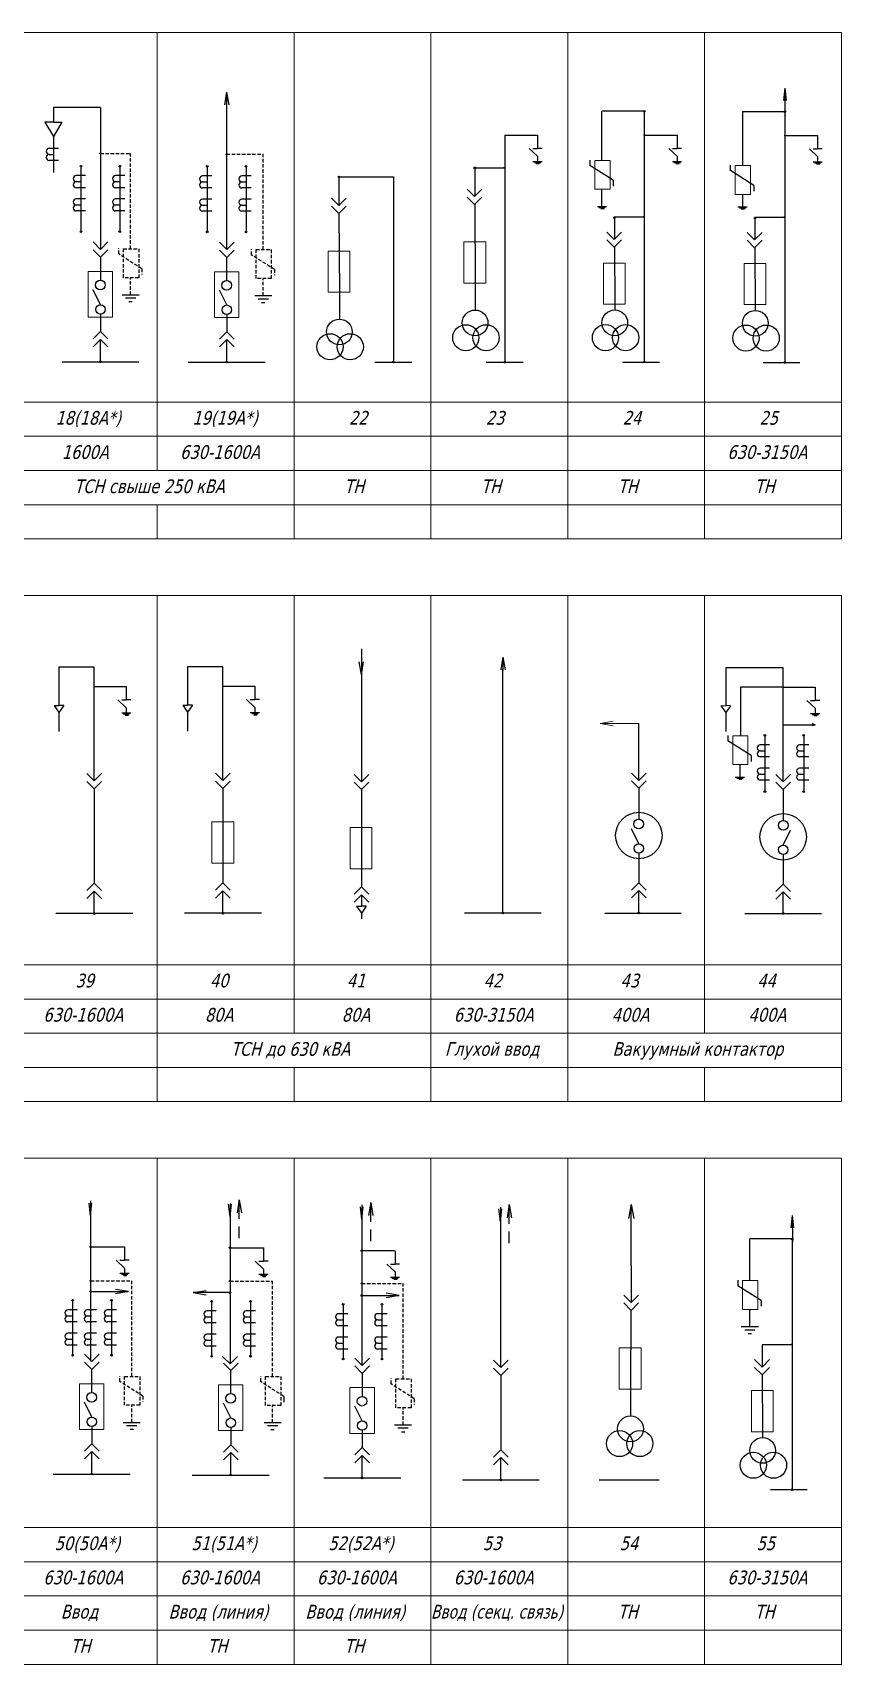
# Model space of a CAD drawing. Header units: millimetres. Extents: x -921 to 41389, y -8091 to 10490.
# Drawn here: x 40894.7 to 41012.9, y 10062.3 to 10300.8 of the extents above; entities that cross this region are included whole.
import ezdxf

# ---------------------------------------------------------------- set-up
doc = ezdxf.new("R2010")
doc.units = ezdxf.units.MM
for name, pattern in [('HIDDENX2', [0.75, 0.5, -0.25]), ('K5LT_BASIC', [0]), ('K5LT_DASHED', [6, 4, -2]), ('K5LT_THIN', [0])]:
    doc.linetypes.add(name, pattern=pattern)
doc.layers.add('LAYER0VIEW0', color=7, linetype='Continuous')
doc.styles.get("Standard").update_dxf_attribs({"font": 'TAHOMA.TTF', "oblique": 15})

msp = doc.modelspace()

# ---------------------------------------------------------------- linework, layer by layer
at = {"color": 7, "lineweight": 18}
for p, q in [((40892.888, 10300.781), (40912.888, 10300.781)), ((40892.888, 10300.781), (40912.888, 10300.781)), ((40912.888, 10300.781), (40912.888, 10246.781)), ((40912.888, 10300.781), (40912.888, 10236.781)), ((40912.888, 10300.781), (40932.888, 10300.781)), ((40912.888, 10300.781), (40932.888, 10300.781)), ((40912.888, 10246.781), (40912.888, 10300.781)), ((40932.888, 10300.781), (40932.888, 10246.781)), ((40932.888, 10300.781), (40932.888, 10226.781)), ((40932.888, 10300.781), (40952.888, 10300.781)), ((40932.888, 10300.781), (40952.888, 10300.781)), ((40932.888, 10246.781), (40932.888, 10300.781)), ((40952.888, 10300.781), (40952.888, 10246.781)), ((40952.888, 10300.781), (40952.888, 10226.781)), ((40952.888, 10300.781), (40972.888, 10300.781)), ((40952.888, 10300.781), (40972.888, 10300.781)), ((40952.888, 10246.781), (40952.888, 10300.781)), ((40972.888, 10300.781), (40972.888, 10246.781)), ((40972.888, 10300.781), (40972.888, 10226.781)), ((40972.888, 10300.781), (40992.888, 10300.781)), ((40972.888, 10300.781), (40992.888, 10300.781)), ((40972.888, 10246.781), (40972.888, 10300.781)), ((40992.888, 10300.781), (40992.888, 10246.781)), ((40992.888, 10300.781), (40992.888, 10226.781)), ((40992.888, 10300.781), (41012.888, 10300.781)), ((40992.888, 10300.781), (41012.888, 10300.781)), ((40992.888, 10246.781), (40992.888, 10300.781)), ((41012.888, 10300.781), (41012.888, 10246.781)), ((41012.888, 10300.781), (41012.888, 10226.781)), ((41012.888, 10246.781), (41012.888, 10300.781)), ((40772.888, 10246.781), (41012.888, 10246.781)), ((40892.888, 10246.781), (40912.888, 10246.781)), ((40912.888, 10246.781), (40892.888, 10246.781)), ((40912.888, 10237.801), (40912.888, 10246.781)), ((40912.888, 10246.781), (40932.888, 10246.781)), ((40932.888, 10246.781), (40912.888, 10246.781)), ((40912.888, 10246.781), (40912.888, 10237.801)), ((40932.888, 10246.781), (40952.888, 10246.781)), ((40952.888, 10246.781), (40932.888, 10246.781)), ((40992.888, 10246.781), (41012.888, 10246.781)), ((41012.888, 10246.781), (40992.888, 10246.781)), ((41012.888, 10237.801), (41012.888, 10246.781)), ((41012.888, 10246.781), (41012.888, 10237.801)), ((40772.888, 10241.781), (41012.888, 10241.781)), ((40772.888, 10236.781), (41012.888, 10236.781)), ((40772.888, 10231.781), (41012.888, 10231.781)), ((40912.888, 10231.781), (40912.888, 10226.781)), ((40772.888, 10226.781), (41012.888, 10226.781)), ((40892.888, 10218.542), (40912.888, 10218.542)), ((40892.888, 10218.542), (40912.888, 10218.542)), ((40912.888, 10218.542), (40912.888, 10144.542)), ((40912.888, 10218.542), (40912.888, 10144.542)), ((40912.888, 10218.542), (40932.888, 10218.542)), ((40912.888, 10218.542), (40932.888, 10218.542)), ((40912.888, 10144.542), (40912.888, 10218.542)), ((40932.888, 10218.542), (40932.888, 10164.542)), ((40932.888, 10218.542), (40932.888, 10154.542)), ((40932.888, 10218.542), (40952.888, 10218.542)), ((40932.888, 10218.542), (40952.888, 10218.542)), ((40932.888, 10164.542), (40932.888, 10218.542)), ((40952.888, 10218.542), (40952.888, 10164.542)), ((40952.888, 10218.542), (40952.888, 10144.542)), ((40952.888, 10218.542), (40972.888, 10218.542)), ((40952.888, 10218.542), (40972.888, 10218.542)), ((40952.888, 10164.542), (40952.888, 10218.542)), ((40972.888, 10218.542), (40972.888, 10164.542)), ((40972.888, 10218.542), (40972.888, 10144.542)), ((40972.888, 10218.542), (40992.888, 10218.542)), ((40972.888, 10218.542), (40992.888, 10218.542)), ((40972.888, 10164.542), (40972.888, 10218.542)), ((40992.888, 10218.542), (40992.888, 10164.542)), ((40992.888, 10218.542), (40992.888, 10154.542)), ((40992.888, 10218.542), (41012.888, 10218.542)), ((40992.888, 10218.542), (41012.888, 10218.542)), ((40992.888, 10164.542), (40992.888, 10218.542)), ((41012.888, 10218.542), (41012.888, 10164.542)), ((41012.888, 10218.542), (41012.888, 10144.542)), ((41012.888, 10164.542), (41012.888, 10218.542)), ((40772.888, 10164.542), (41012.888, 10164.542)), ((40772.888, 10159.542), (41012.888, 10159.542)), ((40772.888, 10154.542), (41012.888, 10154.542)), ((40772.888, 10149.542), (41012.888, 10149.542)), ((40932.888, 10149.542), (40932.888, 10144.542)), ((40992.888, 10149.542), (40992.888, 10144.542)), ((40772.888, 10144.542), (41012.888, 10144.542)), ((40772.888, 10136.304), (41012.888, 10136.304)), ((40912.888, 10136.304), (40912.888, 10062.304)), ((40932.888, 10136.304), (40932.888, 10062.304)), ((40952.888, 10136.304), (40952.888, 10062.304)), ((40972.888, 10136.304), (40972.888, 10062.304)), ((40992.888, 10136.304), (40992.888, 10062.304)), ((41012.888, 10136.304), (41012.888, 10062.304)), ((40772.888, 10082.304), (41012.888, 10082.304)), ((40772.888, 10077.304), (41012.888, 10077.304)), ((40772.888, 10072.304), (41012.888, 10072.304)), ((40772.888, 10067.304), (41012.888, 10067.304)), ((40772.888, 10062.304), (41012.888, 10062.304))]:
    msp.add_line(p, q, dxfattribs=at)
at = {"layer": 'LAYER0VIEW0', "color": 7, "linetype": 'K5LT_BASIC'}
for p, q in [((40923.028, 10292.072), (40922.708, 10290.207)), ((40923.028, 10292.072), (40923.028, 10269.088)), ((40923.028, 10292.072), (40923.346, 10290.206)), ((41004.617, 10292.657), (41004.421, 10290.84)), ((41004.617, 10292.657), (41004.627, 10289.219)), ((41004.617, 10292.657), (41004.814, 10290.84)), ((40904.572, 10289.857), (40897.698, 10289.857)), ((40897.698, 10289.857), (40897.698, 10287.678)), ((40904.572, 10289.857), (40904.572, 10269.122)), ((40977.887, 10282.1), (40977.892, 10289.279)), ((40984.084, 10289.279), (40977.892, 10289.279)), ((40984.084, 10289.279), (40984.084, 10252.633)), ((41004.627, 10289.219), (40998.435, 10289.219)), ((40998.435, 10289.219), (40998.435, 10281.359)), ((41004.627, 10289.219), (41004.627, 10252.572)), ((40897.698, 10287.678), (40896.45, 10287.678)), ((40896.45, 10287.678), (40897.698, 10285.614)), ((40897.698, 10287.678), (40898.945, 10287.678)), ((40898.945, 10287.678), (40897.698, 10285.614)), ((40897.698, 10285.614), (40897.698, 10280.353)), ((40963.673, 10285.794), (40963.673, 10252.622)), ((40963.673, 10285.794), (40968.465, 10285.794)), ((40968.465, 10285.794), (40968.465, 10283.847)), ((40984.084, 10285.805), (40988.876, 10285.805)), ((40988.876, 10285.805), (40988.876, 10283.857)), ((41004.627, 10285.745), (41009.419, 10285.745)), ((41009.419, 10285.745), (41009.419, 10283.797)), ((40898.442, 10283.863), (40897.082, 10283.863)), ((40968.465, 10282.706), (40967.256, 10283.847)), ((40967.8, 10283.847), (40968.465, 10283.847)), ((40969.13, 10283.847), (40968.465, 10283.847)), ((40988.876, 10282.717), (40987.667, 10283.857)), ((40988.211, 10283.857), (40988.876, 10283.857)), ((40989.541, 10283.857), (40988.876, 10283.857)), ((41009.419, 10282.657), (41008.21, 10283.797)), ((41008.754, 10283.797), (41009.419, 10283.797)), ((41010.084, 10283.797), (41009.419, 10283.797)), ((40897.082, 10282.984), (40897.698, 10282.984)), ((40898.442, 10282.104), (40897.082, 10282.104)), ((40901.734, 10281.266), (40901.734, 10271.688)), ((40907.411, 10281.266), (40907.411, 10271.688)), ((40920.19, 10281.232), (40920.19, 10271.653)), ((40925.866, 10281.232), (40925.866, 10271.653)), ((40959.299, 10281.015), (40959.299, 10276.86)), ((40959.299, 10281.015), (40963.554, 10281.015)), ((40967.8, 10281.946), (40969.13, 10281.946)), ((40968.011, 10281.797), (40968.946, 10281.797)), ((40968.292, 10281.637), (40968.779, 10281.637)), ((40968.465, 10282.706), (40968.465, 10281.946)), ((40979.522, 10279.2), (40976.137, 10281.361)), ((40976.154, 10281.347), (40976.154, 10282.155)), ((40988.211, 10281.957), (40989.541, 10281.957)), ((40988.422, 10281.808), (40989.357, 10281.808)), ((40988.703, 10281.648), (40989.19, 10281.648)), ((40988.876, 10282.717), (40988.876, 10281.957)), ((40996.702, 10280.606), (40996.702, 10281.415)), ((41008.754, 10281.897), (41010.084, 10281.897)), ((41008.964, 10281.748), (41009.9, 10281.748)), ((41009.246, 10281.588), (41009.733, 10281.588)), ((41009.419, 10282.657), (41009.419, 10281.897)), ((40902.414, 10279.879), (40901.054, 10279.879)), ((40901.054, 10279), (40901.669, 10279)), ((40908.156, 10279.879), (40906.795, 10279.879)), ((40906.795, 10279), (40907.411, 10279)), ((40920.87, 10279.845), (40919.51, 10279.845)), ((40919.51, 10278.966), (40920.125, 10278.966)), ((40926.611, 10279.845), (40925.251, 10279.845)), ((40925.251, 10278.966), (40925.866, 10278.966)), ((40939.453, 10279.692), (40939.453, 10275.538)), ((40939.453, 10279.692), (40947.396, 10279.692)), ((40947.396, 10279.692), (40947.396, 10252.636)), ((40979.522, 10279.2), (40979.522, 10278.362)), ((41000.069, 10278.46), (40996.685, 10280.62)), ((41000.069, 10278.46), (41000.069, 10277.622)), ((40902.414, 10278.121), (40901.054, 10278.121)), ((40902.414, 10276.477), (40901.054, 10276.477)), ((40908.156, 10278.121), (40906.795, 10278.121)), ((40908.156, 10276.477), (40906.795, 10276.477)), ((40920.87, 10278.086), (40919.51, 10278.086)), ((40920.87, 10276.443), (40919.51, 10276.443)), ((40926.611, 10278.086), (40925.251, 10278.086)), ((40926.611, 10276.443), (40925.251, 10276.443)), ((40939.411, 10275.496), (40938.334, 10276.573)), ((40939.411, 10275.496), (40940.489, 10276.573)), ((40959.257, 10276.818), (40958.179, 10277.896)), ((40959.257, 10275.668), (40958.179, 10276.746)), ((40959.257, 10276.818), (40960.335, 10277.896)), ((40959.257, 10275.668), (40960.335, 10276.746)), ((40977.887, 10275.385), (40977.887, 10277.885)), ((40998.435, 10277.145), (40998.43, 10275.325)), ((40901.054, 10275.598), (40901.669, 10275.598)), ((40902.414, 10274.719), (40901.054, 10274.719)), ((40906.795, 10275.598), (40907.411, 10275.598)), ((40908.156, 10274.719), (40906.795, 10274.719)), ((40919.51, 10275.564), (40920.125, 10275.564)), ((40920.87, 10274.684), (40919.51, 10274.684)), ((40925.251, 10275.564), (40925.866, 10275.564)), ((40926.611, 10274.684), (40925.251, 10274.684)), ((40939.411, 10274.346), (40938.334, 10275.424)), ((40939.411, 10274.346), (40940.489, 10275.424)), ((40939.453, 10274.388), (40939.505, 10262.743)), ((40959.299, 10275.71), (40959.351, 10264.065)), ((40977.222, 10275.385), (40978.552, 10275.385)), ((40977.432, 10275.236), (40978.368, 10275.236)), ((40977.714, 10275.076), (40978.201, 10275.076)), ((40979.71, 10273.857), (40983.965, 10273.857)), ((40979.71, 10273.739), (40979.71, 10270.6)), ((40997.765, 10275.325), (40999.095, 10275.325)), ((40997.975, 10275.176), (40998.91, 10275.176)), ((40998.257, 10275.015), (40998.744, 10275.015)), ((41000.253, 10273.797), (41004.508, 10273.797)), ((41000.253, 10273.679), (41000.253, 10270.54)), ((40979.668, 10270.558), (40978.59, 10271.636)), ((40979.668, 10270.558), (40980.746, 10271.636)), ((41000.211, 10270.498), (40999.133, 10271.576)), ((41000.211, 10270.498), (41001.288, 10271.576)), ((40904.59, 10269.104), (40903.513, 10270.182)), ((40904.59, 10267.955), (40903.513, 10269.032)), ((40904.59, 10269.104), (40905.668, 10270.182)), ((40904.59, 10267.955), (40905.668, 10269.032)), ((40923.046, 10269.07), (40921.968, 10270.148)), ((40923.046, 10267.92), (40921.968, 10268.998)), ((40923.046, 10269.07), (40924.124, 10270.148)), ((40923.046, 10267.92), (40924.124, 10268.998)), ((40979.668, 10269.409), (40978.59, 10270.486)), ((40979.668, 10269.409), (40980.746, 10270.486)), ((40979.71, 10269.45), (40979.762, 10260.986)), ((41000.211, 10269.348), (40999.133, 10270.426)), ((41000.211, 10269.348), (41001.288, 10270.426)), ((41000.253, 10269.39), (41000.304, 10260.184)), ((40904.572, 10267.973), (40904.572, 10264.593)), ((40923.028, 10267.938), (40923.028, 10264.558)), ((40959.351, 10264.065), (40959.351, 10260.234)), ((40904.59, 10261.011), (40903.513, 10263.177)), ((40907.742, 10262.464), (40910.242, 10262.464)), ((40909.742, 10261.964), (40908.242, 10261.964)), ((40923.046, 10260.977), (40921.968, 10263.143)), ((40927.128, 10262.349), (40929.628, 10262.349)), ((40929.128, 10261.849), (40927.628, 10261.849)), ((40939.505, 10262.743), (40939.505, 10258.911)), ((40904.59, 10259.632), (40904.59, 10257.103)), ((40908.742, 10261.464), (40909.242, 10261.464)), ((40923.046, 10259.597), (40923.046, 10257.068)), ((40928.128, 10261.349), (40928.628, 10261.349)), ((40979.762, 10260.986), (40979.762, 10260.244)), ((41000.304, 10260.926), (41000.304, 10260.184)), ((40904.59, 10257.103), (40903.513, 10256.025)), ((40904.59, 10257.103), (40905.668, 10256.025)), ((40923.046, 10257.068), (40921.968, 10255.991)), ((40923.046, 10257.068), (40924.124, 10255.991)), ((40904.59, 10255.953), (40903.513, 10254.875)), ((40904.59, 10252.677), (40904.59, 10255.953)), ((40904.59, 10255.953), (40905.668, 10254.875)), ((40923.046, 10255.919), (40921.968, 10254.841)), ((40923.046, 10252.642), (40923.046, 10255.919)), ((40923.046, 10255.919), (40924.124, 10254.841)), ((40898.972, 10252.677), (40910.209, 10252.677)), ((40917.427, 10252.642), (40928.665, 10252.642)), ((40944.701, 10252.636), (40950.092, 10252.636)), ((40960.977, 10252.622), (40966.369, 10252.622)), ((40980.89, 10252.633), (40986.281, 10252.633)), ((41001.433, 10252.573), (41006.824, 10252.573)), ((40942.729, 10210.703), (40942.729, 10191.316)), ((40963.407, 10209.519), (40963.087, 10207.654)), ((40963.407, 10209.519), (40963.725, 10207.653)), ((40963.407, 10209.519), (40963.407, 10207.533)), ((40903.681, 10208.028), (40898.511, 10208.028)), ((40898.511, 10208.028), (40898.511, 10202.465)), ((40903.681, 10191.412), (40903.681, 10208.028)), ((40922.482, 10208.074), (40917.313, 10208.074)), ((40917.313, 10208.074), (40917.313, 10202.511)), ((40922.482, 10191.459), (40922.482, 10208.074)), ((40942.729, 10206.972), (40942.409, 10208.837)), ((40942.729, 10206.972), (40943.047, 10208.838)), ((40963.407, 10172.108), (40963.407, 10207.755)), ((40995.981, 10207.948), (40995.981, 10202.438)), ((41004.381, 10207.948), (40995.981, 10207.948)), ((41004.381, 10191.303), (41004.381, 10207.948)), ((40903.681, 10205.207), (40908.354, 10205.207)), ((40908.354, 10205.207), (40908.354, 10203.26)), ((40922.482, 10205.254), (40927.156, 10205.254)), ((40927.156, 10205.254), (40927.156, 10203.306)), ((41004.381, 10205.128), (40998.119, 10205.128)), ((40998.119, 10205.128), (40998.119, 10198.014)), ((41004.381, 10205.128), (41009.055, 10205.128)), ((41009.055, 10205.128), (41009.055, 10203.18)), ((40897.803, 10202.423), (40898.511, 10202.465)), ((40897.803, 10202.423), (40898.511, 10201.428)), ((40899.22, 10202.423), (40898.511, 10202.465)), ((40899.22, 10202.423), (40898.511, 10201.428)), ((40908.354, 10202.119), (40907.145, 10203.26)), ((40907.689, 10203.26), (40908.354, 10203.26)), ((40909.02, 10203.26), (40908.354, 10203.26)), ((40908.354, 10202.119), (40908.354, 10201.359)), ((40916.604, 10202.469), (40917.313, 10202.511)), ((40916.604, 10202.469), (40917.313, 10201.474)), ((40918.021, 10202.469), (40917.313, 10202.511)), ((40918.021, 10202.469), (40917.313, 10201.474)), ((40927.156, 10202.166), (40925.947, 10203.306)), ((40926.491, 10203.306), (40927.156, 10203.306)), ((40927.821, 10203.306), (40927.156, 10203.306)), ((40927.156, 10202.166), (40927.156, 10201.406)), ((40995.273, 10202.396), (40995.981, 10202.438)), ((40995.273, 10202.396), (40995.981, 10201.401)), ((40996.689, 10202.396), (40995.981, 10202.438)), ((40996.689, 10202.396), (40995.981, 10201.401)), ((41009.055, 10202.04), (41007.846, 10203.18)), ((41008.39, 10203.18), (41009.055, 10203.18)), ((41009.72, 10203.18), (41009.055, 10203.18)), ((40898.511, 10201.428), (40898.511, 10198.666)), ((40907.689, 10201.359), (40909.02, 10201.359)), ((40907.9, 10201.21), (40908.835, 10201.21)), ((40908.182, 10201.05), (40908.668, 10201.05)), ((40917.313, 10201.474), (40917.313, 10198.712)), ((40926.491, 10201.406), (40927.821, 10201.406)), ((40926.701, 10201.256), (40927.636, 10201.256)), ((40926.983, 10201.096), (40927.47, 10201.096)), ((40983.28, 10191.492), (40983.28, 10199.8)), ((40995.981, 10201.401), (40995.981, 10198.639)), ((41008.39, 10201.28), (41009.72, 10201.28)), ((41008.6, 10201.131), (41009.535, 10201.131)), ((41009.055, 10199.61), (41008.602, 10199.749)), ((41008.602, 10199.749), (41008.602, 10199.749)), ((41008.882, 10200.971), (41009.369, 10200.971)), ((41009.055, 10202.04), (41009.055, 10201.28)), ((40996.322, 10197.261), (40996.322, 10198.07)), ((41001.706, 10198.077), (41001.706, 10189.839)), ((41004.381, 10199.61), (41009.055, 10199.61)), ((41007.383, 10198.077), (41007.383, 10189.839)), ((41009.055, 10199.61), (41008.602, 10199.471)), ((40999.69, 10195.115), (40996.306, 10197.275)), ((40999.69, 10195.115), (40999.69, 10194.277)), ((41002.386, 10196.69), (41001.026, 10196.69)), ((41001.026, 10195.811), (41001.641, 10195.811)), ((41002.386, 10194.932), (41001.026, 10194.932)), ((41008.127, 10196.69), (41006.767, 10196.69)), ((41006.767, 10195.811), (41007.383, 10195.811)), ((41008.127, 10194.932), (41006.767, 10194.932)), ((40922.482, 10191.459), (40921.404, 10192.537)), ((40922.482, 10191.459), (40923.56, 10192.537)), ((40983.28, 10191.492), (40982.203, 10192.57)), ((40983.28, 10191.492), (40984.358, 10192.57)), ((40998.056, 10193.8), (40998.051, 10191.98)), ((41002.386, 10193.288), (41001.026, 10193.288)), ((41008.127, 10193.288), (41006.767, 10193.288)), ((40903.681, 10191.412), (40902.603, 10192.49)), ((40903.681, 10190.263), (40902.603, 10191.34)), ((40903.681, 10191.412), (40904.758, 10192.49)), ((40903.681, 10190.263), (40904.758, 10191.34)), ((40903.681, 10190.263), (40903.681, 10176.461)), ((40922.482, 10190.309), (40921.404, 10191.387)), ((40922.482, 10190.309), (40923.56, 10191.387)), ((40922.482, 10190.309), (40922.482, 10176.507)), ((40942.747, 10191.298), (40941.67, 10192.376)), ((40942.747, 10190.149), (40941.67, 10191.227)), ((40942.729, 10190.167), (40942.729, 10178.465)), ((40942.747, 10191.298), (40943.825, 10192.376)), ((40942.747, 10190.149), (40943.825, 10191.227)), ((40983.28, 10190.342), (40982.203, 10191.42)), ((40983.28, 10190.342), (40984.358, 10191.42)), ((40983.28, 10190.342), (40983.28, 10185.822)), ((40997.386, 10191.98), (40998.716, 10191.98)), ((40997.596, 10191.83), (40998.531, 10191.83)), ((40997.878, 10191.67), (40998.365, 10191.67)), ((41001.026, 10192.409), (41001.641, 10192.409)), ((41002.386, 10191.53), (41001.026, 10191.53)), ((41004.381, 10191.303), (41003.303, 10192.38)), ((41004.381, 10190.153), (41003.303, 10191.231)), ((41004.381, 10191.303), (41005.459, 10192.38)), ((41004.381, 10190.153), (41005.459, 10191.231)), ((41004.381, 10190.153), (41004.381, 10185.632)), ((41006.767, 10192.409), (41007.383, 10192.409)), ((41008.127, 10191.53), (41006.767, 10191.53)), ((40983.28, 10182.24), (40982.203, 10184.407)), ((41004.381, 10182.051), (41005.459, 10184.217)), ((40983.28, 10180.861), (40983.28, 10176.54)), ((41004.381, 10180.672), (41004.381, 10176.351)), ((40942.729, 10178.465), (40942.729, 10175.936)), ((40903.681, 10176.461), (40902.603, 10175.383)), ((40903.681, 10176.461), (40904.758, 10175.383)), ((40922.482, 10176.507), (40921.404, 10175.429)), ((40922.482, 10176.507), (40923.56, 10175.429)), ((40942.729, 10175.936), (40941.652, 10174.858)), ((40942.729, 10175.936), (40943.807, 10174.858)), ((40983.28, 10176.54), (40982.203, 10175.463)), ((40983.28, 10176.54), (40984.358, 10175.463)), ((41004.381, 10176.351), (41003.303, 10175.273)), ((41004.381, 10176.351), (41005.459, 10175.273)), ((40903.681, 10175.311), (40902.603, 10174.233)), ((40903.681, 10172.035), (40903.681, 10175.311)), ((40903.681, 10175.311), (40904.758, 10174.233)), ((40922.482, 10175.358), (40921.404, 10174.28)), ((40922.482, 10172.081), (40922.482, 10175.358)), ((40922.482, 10175.358), (40923.56, 10174.28)), ((40942.729, 10174.786), (40941.652, 10173.709)), ((40942.729, 10174.786), (40943.807, 10173.709)), ((40942.742, 10174.774), (40942.742, 10173.106)), ((40983.28, 10175.391), (40982.203, 10174.313)), ((40983.28, 10172.115), (40983.28, 10175.391)), ((40983.28, 10175.391), (40984.358, 10174.313)), ((41004.381, 10175.201), (41003.303, 10174.124)), ((41004.381, 10172.044), (41004.381, 10175.201)), ((41004.381, 10175.201), (41005.459, 10174.124)), ((40909.299, 10172.035), (40898.062, 10172.035)), ((40928.101, 10172.081), (40916.864, 10172.081)), ((40942.021, 10173.106), (40942.731, 10173.106)), ((40942.021, 10173.106), (40942.729, 10172.111)), ((40943.438, 10173.106), (40942.728, 10173.106)), ((40943.438, 10173.106), (40942.729, 10172.111)), ((40942.742, 10172.111), (40942.742, 10171.246)), ((40969.026, 10172.108), (40957.789, 10172.108)), ((40978.324, 10172.101), (40989.446, 10172.101)), ((40998.762, 10172.044), (41010, 10172.044)), ((40903.148, 10127.908), (40902.951, 10129.726)), ((40903.148, 10130.059), (40903.148, 10106.621)), ((40903.148, 10127.908), (40903.344, 10129.726)), ((40923.521, 10127.765), (40923.324, 10129.582)), ((40923.521, 10129.643), (40923.521, 10106.205)), ((40923.521, 10127.765), (40923.717, 10129.582)), ((40924.865, 10130.213), (40924.544, 10128.308)), ((40924.865, 10130.213), (40925.186, 10128.308)), ((40924.865, 10127.403), (40924.865, 10130.213)), ((40942.774, 10127.347), (40942.578, 10129.164)), ((40942.774, 10127.347), (40942.97, 10129.164)), ((40942.795, 10129.443), (40942.795, 10106.004)), ((40944.085, 10129.795), (40943.764, 10127.89)), ((40944.085, 10129.795), (40944.406, 10127.89)), ((40944.085, 10126.985), (40944.085, 10129.795)), ((40963.037, 10127.042), (40962.841, 10128.86)), ((40963.037, 10127.042), (40963.234, 10128.86)), ((40963.058, 10129.138), (40963.058, 10105.7)), ((40964.348, 10129.49), (40964.027, 10127.585)), ((40964.348, 10129.49), (40964.669, 10127.585)), ((40964.348, 10126.681), (40964.348, 10129.49)), ((40982.16, 10129.525), (40981.783, 10127.465)), ((40982.16, 10120.525), (40982.16, 10129.525)), ((40982.16, 10129.525), (40982.537, 10127.465)), ((40924.865, 10124.594), (40924.865, 10126.276)), ((40944.085, 10124.176), (40944.085, 10125.858)), ((41005.693, 10127.921), (41005.497, 10126.103)), ((41005.693, 10127.921), (41005.732, 10124.002)), ((41005.693, 10127.921), (41005.89, 10126.103)), ((40964.348, 10123.872), (40964.348, 10125.553)), ((41005.673, 10124.482), (40999.511, 10124.482)), ((40999.511, 10118.383), (40999.511, 10124.482)), ((41005.703, 10124.482), (41005.703, 10087.836)), ((40903.148, 10123.304), (40908.104, 10123.304)), ((40908.104, 10120.216), (40906.894, 10121.357)), ((40907.439, 10121.357), (40908.104, 10121.357)), ((40908.104, 10123.304), (40908.104, 10121.357)), ((40908.769, 10121.357), (40908.104, 10121.357)), ((40923.685, 10123.16), (40928.477, 10123.16)), ((40928.422, 10120.073), (40927.213, 10121.213)), ((40927.757, 10121.213), (40928.422, 10121.213)), ((40928.422, 10123.16), (40928.422, 10121.213)), ((40929.088, 10121.213), (40928.422, 10121.213)), ((40942.795, 10122.797), (40947.588, 10122.797)), ((40947.642, 10122.743), (40947.642, 10120.795)), ((40907.439, 10119.456), (40908.769, 10119.456)), ((40907.649, 10119.307), (40908.584, 10119.307)), ((40907.931, 10119.147), (40908.418, 10119.147)), ((40908.104, 10120.216), (40908.104, 10119.456)), ((40927.757, 10119.313), (40929.088, 10119.313)), ((40927.968, 10119.163), (40928.903, 10119.163)), ((40928.25, 10119.003), (40928.736, 10119.003)), ((40928.422, 10120.073), (40928.422, 10119.313)), ((40947.642, 10119.655), (40946.433, 10120.795)), ((40946.977, 10120.795), (40947.642, 10120.795)), ((40946.977, 10118.895), (40948.307, 10118.895)), ((40947.187, 10118.745), (40948.123, 10118.745)), ((40947.469, 10118.585), (40947.956, 10118.585)), ((40948.307, 10120.795), (40947.642, 10120.795)), ((40947.642, 10119.655), (40947.642, 10118.895)), ((40982.16, 10120.525), (40982.16, 10115.235)), ((40903.148, 10116.776), (40908.701, 10116.776)), ((40908.701, 10116.776), (40906.796, 10117.097)), ((40908.701, 10116.776), (40906.796, 10116.455)), ((40918.13, 10116.632), (40920.035, 10116.953)), ((40923.521, 10116.632), (40918.13, 10116.632)), ((40918.13, 10116.632), (40920.035, 10116.311)), ((40942.795, 10116.214), (40948.24, 10116.214)), ((40948.24, 10116.214), (40946.335, 10116.535)), ((40948.24, 10116.214), (40946.335, 10115.893)), ((40982.16, 10115.193), (40981.082, 10116.271)), ((40982.16, 10115.193), (40983.238, 10116.271)), ((41001.145, 10115.483), (40997.761, 10117.644)), ((40997.778, 10117.63), (40997.778, 10118.439)), ((40901.198, 10114.108), (40899.838, 10114.108)), ((40900.518, 10115.495), (40900.518, 10107.485)), ((40904.001, 10114.108), (40902.641, 10114.108)), ((40906.939, 10114.108), (40905.579, 10114.108)), ((40906.195, 10115.495), (40906.195, 10107.485)), ((40921.517, 10113.964), (40920.157, 10113.964)), ((40920.837, 10115.351), (40920.837, 10107.341)), ((40927.258, 10113.964), (40925.898, 10113.964)), ((40926.514, 10115.351), (40926.514, 10107.341)), ((40940.057, 10114.933), (40940.057, 10106.923)), ((40945.733, 10114.933), (40945.733, 10106.923)), ((40982.16, 10114.044), (40981.082, 10115.121)), ((40982.118, 10114.086), (40982.066, 10102.44)), ((40982.16, 10114.044), (40983.238, 10115.121)), ((40999.511, 10111.668), (40999.511, 10114.168)), ((41001.145, 10115.483), (41001.145, 10114.645)), ((40899.838, 10113.228), (40900.453, 10113.228)), ((40901.198, 10112.349), (40899.838, 10112.349)), ((40902.641, 10113.228), (40903.256, 10113.228)), ((40904.001, 10112.349), (40902.641, 10112.349)), ((40905.579, 10113.228), (40906.195, 10113.228)), ((40906.939, 10112.349), (40905.579, 10112.349)), ((40920.157, 10113.085), (40920.772, 10113.085)), ((40921.517, 10112.206), (40920.157, 10112.206)), ((40925.898, 10113.085), (40926.514, 10113.085)), ((40927.258, 10112.206), (40925.898, 10112.206)), ((40940.737, 10113.546), (40939.376, 10113.546)), ((40939.376, 10112.667), (40939.992, 10112.667)), ((40940.737, 10111.788), (40939.376, 10111.788)), ((40946.478, 10113.546), (40945.118, 10113.546)), ((40945.118, 10112.667), (40945.733, 10112.667)), ((40946.478, 10111.788), (40945.118, 10111.788)), ((40998.261, 10111.668), (41000.761, 10111.668)), ((40901.198, 10110.706), (40899.838, 10110.706)), ((40899.838, 10109.826), (40900.453, 10109.826)), ((40904.001, 10110.706), (40902.641, 10110.706)), ((40902.641, 10109.826), (40903.256, 10109.826)), ((40906.939, 10110.706), (40905.579, 10110.706)), ((40905.579, 10109.826), (40906.195, 10109.826)), ((40921.517, 10110.562), (40920.157, 10110.562)), ((40920.157, 10109.683), (40920.772, 10109.683)), ((40927.258, 10110.562), (40925.898, 10110.562)), ((40925.898, 10109.683), (40926.514, 10109.683)), ((40940.737, 10110.144), (40939.376, 10110.144)), ((40939.376, 10109.265), (40939.992, 10109.265)), ((40946.478, 10110.144), (40945.118, 10110.144)), ((40945.118, 10109.265), (40945.733, 10109.265)), ((41000.261, 10111.168), (40998.761, 10111.168)), ((40999.261, 10110.668), (40999.761, 10110.668)), ((41001.329, 10109.061), (41005.584, 10109.06)), ((40901.198, 10108.947), (40899.838, 10108.947)), ((40903.311, 10106.548), (40902.234, 10107.626)), ((40904.001, 10108.947), (40902.641, 10108.947)), ((40903.311, 10106.548), (40904.389, 10107.626)), ((40906.939, 10108.947), (40905.579, 10108.947)), ((40921.517, 10108.804), (40920.157, 10108.804)), ((40923.521, 10106.205), (40922.443, 10107.283)), ((40923.521, 10106.205), (40924.598, 10107.283)), ((40927.258, 10108.804), (40925.898, 10108.804)), ((40940.737, 10108.386), (40939.376, 10108.386)), ((40942.85, 10105.987), (40941.772, 10107.064)), ((40942.85, 10105.987), (40943.928, 10107.064)), ((40946.478, 10108.386), (40945.118, 10108.386)), ((40963.113, 10105.682), (40962.035, 10106.76)), ((40963.113, 10105.682), (40964.191, 10106.76)), ((41001.287, 10105.761), (41000.209, 10106.839)), ((41001.287, 10105.761), (41002.364, 10106.839)), ((41001.329, 10108.942), (41001.329, 10105.803)), ((40903.311, 10105.399), (40902.234, 10106.476)), ((40903.293, 10105.417), (40903.293, 10102.037)), ((40903.311, 10105.399), (40904.389, 10106.476)), ((40923.63, 10105.255), (40922.552, 10106.333)), ((40923.612, 10105.273), (40923.612, 10101.893)), ((40923.63, 10105.255), (40924.708, 10106.333)), ((40942.85, 10104.837), (40941.772, 10105.915)), ((40942.832, 10104.855), (40942.832, 10101.475)), ((40942.85, 10104.837), (40943.928, 10105.915)), ((40963.113, 10104.533), (40962.035, 10105.61)), ((40963.095, 10104.55), (40963.113, 10096.209)), ((40963.113, 10104.533), (40964.191, 10105.61)), ((41001.287, 10104.612), (41000.209, 10105.69)), ((41001.287, 10104.612), (41002.364, 10105.69)), ((41001.329, 10104.654), (41001.38, 10096.189)), ((40982.066, 10102.44), (40982.066, 10098.609)), ((40903.311, 10098.455), (40902.234, 10100.621)), ((40923.63, 10098.311), (40922.552, 10100.478)), ((40931.382, 10101.465), (40931.382, 10100.628)), ((40942.85, 10097.893), (40941.772, 10100.06)), ((40907.91, 10097.676), (40910.41, 10097.676)), ((40909.91, 10097.176), (40908.41, 10097.176)), ((40928.497, 10097.651), (40930.997, 10097.651)), ((40930.497, 10097.151), (40928.997, 10097.151)), ((40947.566, 10097.31), (40950.066, 10097.31)), ((40903.311, 10097.076), (40903.311, 10094.547)), ((40908.91, 10096.676), (40909.41, 10096.676)), ((40923.63, 10096.932), (40923.63, 10094.403)), ((40929.497, 10096.651), (40929.997, 10096.651)), ((40942.85, 10096.514), (40942.85, 10093.985)), ((40949.566, 10096.81), (40948.066, 10096.81)), ((40948.566, 10096.31), (40949.066, 10096.31)), ((40963.113, 10096.209), (40963.113, 10093.68)), ((41001.38, 10096.189), (41001.38, 10095.448)), ((40903.311, 10094.547), (40902.234, 10093.469)), ((40903.311, 10093.397), (40902.234, 10092.319)), ((40903.311, 10094.547), (40904.389, 10093.469)), ((40903.311, 10090.121), (40903.311, 10093.397)), ((40903.311, 10093.397), (40904.389, 10092.319)), ((40923.63, 10094.403), (40922.552, 10093.325)), ((40923.63, 10093.253), (40922.552, 10092.176)), ((40923.63, 10094.403), (40924.708, 10093.325)), ((40923.63, 10089.977), (40923.63, 10093.253)), ((40923.63, 10093.253), (40924.708, 10092.176)), ((40942.85, 10093.985), (40941.772, 10092.907)), ((40942.85, 10092.835), (40941.772, 10091.758)), ((40942.85, 10093.985), (40943.928, 10092.907)), ((40942.85, 10089.559), (40942.85, 10092.835)), ((40942.85, 10092.835), (40943.928, 10091.758)), ((40963.113, 10093.68), (40962.035, 10092.603)), ((40963.113, 10092.531), (40962.035, 10091.453)), ((40963.113, 10093.68), (40964.191, 10092.603)), ((40963.113, 10089.255), (40963.113, 10092.531)), ((40963.113, 10092.531), (40964.191, 10091.453)), ((40897.693, 10090.121), (40908.93, 10090.121)), ((40918.012, 10089.977), (40929.249, 10089.977)), ((40937.231, 10089.559), (40948.468, 10089.559)), ((40957.494, 10089.255), (40968.732, 10089.255)), ((40977.485, 10089.29), (40986.251, 10089.29)), ((41002.509, 10087.836), (41007.9, 10087.836))]:
    msp.add_line(p, q, dxfattribs=at)
at = {"layer": 'LAYER0VIEW0', "color": 7, "linetype": 'HIDDENX2'}
for p, q in [((40904.57, 10283.133), (40908.992, 10283.134)), ((40908.992, 10269.178), (40908.992, 10283.137)), ((40923.016, 10283.017), (40928.378, 10283.019)), ((40928.378, 10269.063), (40928.378, 10283.022)), ((40907.259, 10268.425), (40907.259, 10269.234)), ((40907.936, 10264.964), (40907.936, 10269.178)), ((40907.936, 10269.178), (40910.173, 10269.178)), ((40910.173, 10269.178), (40910.173, 10264.964)), ((40926.645, 10268.31), (40926.645, 10269.119)), ((40927.323, 10264.849), (40927.323, 10269.063)), ((40927.323, 10269.063), (40929.56, 10269.063)), ((40929.56, 10269.063), (40929.56, 10264.849)), ((40910.626, 10266.279), (40907.242, 10268.439)), ((40930.013, 10266.164), (40926.628, 10268.324)), ((40910.173, 10264.964), (40907.936, 10264.964)), ((40908.992, 10262.464), (40908.992, 10264.964)), ((40910.626, 10266.279), (40910.626, 10265.441)), ((40929.56, 10264.849), (40927.323, 10264.849)), ((40928.378, 10262.349), (40928.378, 10264.849)), ((40930.013, 10266.164), (40930.013, 10265.326)), ((40903.148, 10118.346), (40909.16, 10118.346)), ((40909.16, 10104.39), (40909.16, 10118.349)), ((40923.521, 10118.321), (40929.747, 10118.321)), ((40929.747, 10104.365), (40929.747, 10118.323)), ((40942.795, 10117.98), (40948.816, 10117.98)), ((40948.816, 10104.024), (40948.816, 10117.983)), ((40907.427, 10103.637), (40907.427, 10104.446)), ((40908.104, 10100.176), (40908.104, 10104.39)), ((40908.104, 10104.39), (40910.341, 10104.39)), ((40910.341, 10104.39), (40910.341, 10100.176)), ((40928.014, 10103.612), (40928.014, 10104.421)), ((40928.692, 10100.151), (40928.692, 10104.365)), ((40928.692, 10104.365), (40930.929, 10104.365)), ((40930.929, 10104.365), (40930.929, 10100.151)), ((40910.795, 10101.49), (40907.41, 10103.651)), ((40931.382, 10101.465), (40927.997, 10103.626)), ((40950.45, 10101.124), (40947.066, 10103.285)), ((40947.082, 10103.271), (40947.082, 10104.08)), ((40947.76, 10099.81), (40947.76, 10104.024)), ((40947.76, 10104.024), (40949.997, 10104.024)), ((40949.997, 10104.024), (40949.997, 10099.81)), ((40910.341, 10100.176), (40908.104, 10100.176)), ((40909.16, 10097.676), (40909.16, 10100.176)), ((40910.795, 10101.49), (40910.795, 10100.653)), ((40930.929, 10100.151), (40928.692, 10100.151)), ((40929.747, 10097.651), (40929.747, 10100.151)), ((40949.997, 10099.81), (40947.76, 10099.81)), ((40948.816, 10097.31), (40948.816, 10099.81)), ((40950.45, 10101.124), (40950.45, 10100.287))]:
    msp.add_line(p, q, dxfattribs=at)
at = {"layer": 'LAYER0VIEW0', "color": 7, "linetype": 'K5LT_BASIC', "lineweight": 18}
for p, q in [((40976.831, 10277.885), (40976.831, 10282.1)), ((40976.831, 10282.1), (40979.068, 10282.1)), ((40979.068, 10282.1), (40979.068, 10277.885)), ((40997.379, 10277.145), (40997.379, 10281.359)), ((40997.379, 10281.359), (40999.616, 10281.359)), ((40999.616, 10281.359), (40999.616, 10277.145)), ((40979.068, 10277.885), (40976.831, 10277.885)), ((40999.616, 10277.145), (40997.379, 10277.145)), ((40941.051, 10268.866), (40937.855, 10268.866)), ((40937.855, 10268.866), (40937.855, 10262.845)), ((40941.051, 10262.845), (40941.051, 10268.866)), ((40960.897, 10270.188), (40957.701, 10270.188)), ((40957.701, 10270.188), (40957.701, 10264.167)), ((40960.897, 10264.167), (40960.897, 10270.188)), ((40981.308, 10267.109), (40978.112, 10267.109)), ((40978.112, 10267.109), (40978.112, 10261.088)), ((40981.308, 10261.088), (40981.308, 10267.109)), ((41001.85, 10267.048), (40998.655, 10267.048)), ((40998.655, 10267.048), (40998.655, 10261.028)), ((41001.85, 10261.028), (41001.85, 10267.048)), ((40902.778, 10265.873), (40906.367, 10265.873)), ((40902.778, 10259.184), (40902.778, 10265.873)), ((40906.367, 10265.873), (40906.367, 10259.184)), ((40921.234, 10265.839), (40924.822, 10265.839)), ((40921.234, 10259.15), (40921.234, 10265.839)), ((40924.822, 10265.839), (40924.822, 10259.15)), ((40957.701, 10264.167), (40960.897, 10264.167)), ((40937.855, 10262.845), (40941.051, 10262.845)), ((40978.112, 10261.088), (40981.308, 10261.088)), ((40998.655, 10261.028), (41001.85, 10261.028)), ((40906.367, 10259.184), (40902.778, 10259.184)), ((40924.822, 10259.15), (40921.234, 10259.15)), ((40977.644, 10199.813), (40979.549, 10200.134)), ((40983.262, 10199.813), (40977.644, 10199.813)), ((40977.644, 10199.813), (40979.549, 10199.492)), ((40997, 10193.8), (40997, 10198.014)), ((40997, 10198.014), (40999.237, 10198.014)), ((40999.237, 10198.014), (40999.237, 10193.8)), ((40999.237, 10193.8), (40997, 10193.8)), ((40924.061, 10185.436), (40920.865, 10185.436)), ((40920.865, 10185.436), (40920.865, 10179.415)), ((40924.061, 10179.415), (40924.061, 10185.436)), ((40944.275, 10184.588), (40941.08, 10184.588)), ((40941.08, 10184.588), (40941.08, 10178.567)), ((40944.275, 10178.567), (40944.275, 10184.588)), ((40920.865, 10179.415), (40924.061, 10179.415)), ((40941.08, 10178.567), (40944.275, 10178.567)), ((40998.455, 10114.168), (40998.455, 10118.383)), ((40998.455, 10118.383), (41000.692, 10118.383)), ((41000.692, 10118.383), (41000.692, 10114.168)), ((41000.692, 10114.168), (40998.455, 10114.168)), ((40983.612, 10108.563), (40980.417, 10108.563)), ((40980.417, 10108.563), (40980.417, 10102.543)), ((40983.612, 10102.543), (40983.612, 10108.563)), ((40901.499, 10103.317), (40905.088, 10103.317)), ((40901.499, 10096.628), (40901.499, 10103.317)), ((40905.088, 10103.317), (40905.088, 10096.628)), ((40921.818, 10103.174), (40925.406, 10103.174)), ((40921.818, 10096.484), (40921.818, 10103.174)), ((40925.406, 10103.174), (40925.406, 10096.484)), ((40941.038, 10102.756), (40944.626, 10102.756)), ((40941.038, 10096.066), (40941.038, 10102.756)), ((40944.626, 10102.756), (40944.626, 10096.066)), ((40980.417, 10102.543), (40983.612, 10102.543)), ((41002.926, 10102.312), (40999.731, 10102.312)), ((40999.731, 10102.312), (40999.731, 10096.291)), ((41002.926, 10096.291), (41002.926, 10102.312)), ((40905.088, 10096.628), (40901.499, 10096.628)), ((40925.406, 10096.484), (40921.818, 10096.484)), ((40944.626, 10096.066), (40941.038, 10096.066)), ((40999.731, 10096.291), (41002.926, 10096.291))]:
    msp.add_line(p, q, dxfattribs=at)
at = {"layer": 'LAYER0VIEW0', "color": 7, "linetype": 'K5LT_BASIC'}
for centre, radius in [((40984.084, 10289.279), 0.119), ((41004.627, 10289.219), 0.119), ((40901.734, 10281.266), 0.119), ((40907.411, 10281.266), 0.119), ((40920.19, 10281.232), 0.119), ((40925.866, 10281.232), 0.119), ((40959.299, 10281.015), 0.119), ((40939.453, 10279.692), 0.119), ((40979.71, 10273.739), 0.119), ((41000.253, 10273.679), 0.119), ((40901.734, 10271.688), 0.119), ((40907.411, 10271.688), 0.119), ((40920.19, 10271.653), 0.119), ((40925.866, 10271.653), 0.119), ((40904.572, 10263.885), 0.708), ((40923.028, 10263.851), 0.708), ((40904.59, 10260.321), 0.69), ((40923.046, 10260.287), 0.69), ((40959.351, 10258.354), 1.88), ((40979.762, 10258.365), 1.88), ((41000.304, 10258.304), 1.88), ((40939.505, 10257.031), 1.88), ((40957.986, 10256.192), 1.908), ((40960.948, 10256.192), 1.908), ((40978.397, 10256.203), 1.908), ((40981.359, 10256.203), 1.908), ((40998.94, 10256.143), 1.908), ((41001.902, 10256.143), 1.908), ((40938.141, 10254.87), 1.908), ((40941.103, 10254.87), 1.908), ((41001.706, 10198.077), 0.119), ((41007.383, 10198.077), 0.119), ((41001.706, 10189.839), 0.119), ((41007.383, 10189.839), 0.119), ((40983.28, 10183.441), 3.395), ((40983.262, 10185.114), 0.708), ((41004.381, 10183.252), 3.395), ((41004.399, 10184.925), 0.708), ((40983.28, 10181.551), 0.69), ((41004.381, 10181.361), 0.69), ((40903.681, 10172.035), 0.119), ((40922.482, 10172.081), 0.119), ((40963.407, 10172.108), 0.119), ((40983.28, 10172.115), 0.119), ((41004.381, 10172.044), 0.119), ((40903.148, 10123.304), 0.119), ((41005.703, 10124.482), 0.119), ((40923.531, 10123.212), 0.119), ((40942.798, 10122.77), 0.119), ((40903.148, 10116.776), 0.119), ((40923.521, 10116.632), 0.119), ((40942.795, 10116.214), 0.119), ((40900.518, 10115.495), 0.119), ((40906.195, 10115.495), 0.119), ((40920.837, 10115.351), 0.119), ((40926.514, 10115.351), 0.119), ((40940.057, 10114.933), 0.119), ((40945.733, 10114.933), 0.119), ((40900.518, 10107.485), 0.119), ((40906.195, 10107.485), 0.119), ((40920.837, 10107.341), 0.119), ((40926.514, 10107.341), 0.119), ((40940.057, 10106.923), 0.119), ((40945.733, 10106.923), 0.119), ((40903.293, 10101.329), 0.708), ((40923.612, 10101.185), 0.708), ((40942.832, 10100.767), 0.708), ((40903.311, 10097.765), 0.69), ((40923.63, 10097.622), 0.69), ((40942.85, 10097.204), 0.69), ((40982.066, 10096.729), 1.88), ((40980.468, 10094.568), 1.908), ((40983.43, 10094.568), 1.908), ((41001.38, 10093.568), 1.88), ((41000.016, 10091.406), 1.908), ((41002.978, 10091.406), 1.908), ((40903.311, 10090.121), 0.119), ((40923.63, 10089.977), 0.119), ((40942.85, 10089.559), 0.119), ((40963.113, 10089.255), 0.119), ((41005.703, 10087.836), 0.119)]:
    msp.add_circle(centre, radius, dxfattribs=at)
at = {"layer": 'LAYER0VIEW0', "color": 7, "linetype": 'K5LT_DASHED'}
for centre in [(40904.588, 10283.124), (40923.025, 10283.008), (40903.148, 10118.346), (40923.521, 10118.321), (40942.795, 10117.98)]:
    msp.add_circle(centre, 0.083, dxfattribs=at)
at = {"layer": 'LAYER0VIEW0', "color": 7, "linetype": 'K5LT_THIN'}
for centre in [(40904.59, 10252.677), (40923.046, 10252.642), (40947.396, 10252.636), (40963.673, 10252.622), (40984.084, 10252.633), (41004.627, 10252.572)]:
    msp.add_circle(centre, 0.119, dxfattribs=at)
at = {"layer": 'LAYER0VIEW0', "color": 7, "linetype": 'K5LT_BASIC'}
for centre in [(40897.082, 10283.423), (40897.082, 10282.544), (40901.054, 10279.439), (40901.054, 10278.56), (40906.795, 10279.439), (40906.795, 10278.56), (40919.51, 10279.405), (40919.51, 10278.526), (40925.251, 10279.405), (40925.251, 10278.526), (40901.054, 10276.037), (40906.795, 10276.037), (40919.51, 10276.003), (40925.251, 10276.003), (40901.054, 10275.158), (40906.795, 10275.158), (40919.51, 10275.124), (40925.251, 10275.124), (41001.026, 10196.251), (41001.026, 10195.372), (41006.767, 10196.251), (41006.767, 10195.372), (41001.026, 10192.849), (41006.767, 10192.849), (41001.026, 10191.97), (41006.767, 10191.97), (40899.838, 10113.668), (40902.641, 10113.668), (40905.579, 10113.668), (40920.157, 10113.524), (40925.898, 10113.524), (40899.838, 10112.789), (40902.641, 10112.789), (40905.579, 10112.789), (40920.157, 10112.645), (40925.898, 10112.645), (40939.376, 10113.106), (40939.376, 10112.227), (40945.118, 10113.106), (40945.118, 10112.227), (40899.838, 10110.266), (40899.838, 10109.387), (40902.641, 10110.266), (40902.641, 10109.387), (40905.579, 10110.266), (40905.579, 10109.387), (40920.157, 10110.122), (40920.157, 10109.243), (40925.898, 10110.122), (40925.898, 10109.243), (40939.376, 10109.704), (40939.376, 10108.825), (40945.118, 10109.704), (40945.118, 10108.825)]:
    msp.add_arc(centre, 0.44, 90, 270, dxfattribs=at)
at = {"layer": 'LAYER0VIEW0', "color": 7}
for p in [(41004.656, 10288.738), (40984.084, 10285.805), (41004.627, 10285.745), (40963.554, 10281.015), (40983.965, 10273.857), (41004.508, 10273.797), (40903.681, 10205.207), (40922.482, 10205.254), (41004.381, 10205.128), (41004.381, 10199.61), (41005.584, 10109.06)]:
    msp.add_point(p, dxfattribs=at)

# ---------------------------------------------------------------- texts
at = {"color": 7, "lineweight": 18, "oblique": 15}
for s, width, p in [('18(18А*)', 0.9, (40898.001, 10243.482)), ('19(19А*)', 0.9, (40918.001, 10243.482)), ('22', 0.9, (40940.92, 10243.482)), ('23', 0.9, (40960.92, 10243.482)), ('24', 0.9, (40980.92, 10243.482)), ('25', 0.9, (41000.92, 10243.482)), ('    1600А', 0.9, (40896.223, 10238.482)), ('630-1600А', 0.9, (40916.223, 10238.482)), ('630-3150А', 0.9, (40996.223, 10238.482)), ('ТСН свыше 250 кВА', 0.9, (40900.752, 10233.482)), ('ТН', 0.9, (40940.232, 10233.482)), ('ТН', 0.9, (40960.232, 10233.482)), ('ТН', 0.9, (40980.232, 10233.482)), ('ТН', 0.9, (41000.232, 10233.482)), ('39', 0.9, (40900.92, 10161.243)), ('40', 0.9, (40920.592, 10161.243)), ('41', 0.9, (40940.592, 10161.243)), ('42', 0.9, (40960.592, 10161.243)), ('43', 0.9, (40980.592, 10161.243)), ('44', 0.9, (41000.592, 10161.243)), ('630-1600А', 0.9, (40896.223, 10156.243)), ('80А', 0.9, (40919.854, 10156.243)), ('80А', 0.9, (40939.854, 10156.243)), ('630-3150А', 0.9, (40956.223, 10156.243)), ('400А', 0.9, (40979.31, 10156.243)), ('400А', 0.9, (40999.31, 10156.243)), ('ТСН до 630 кВА', 0.9, (40923.667, 10151.243)), ('Глухой ввод', 0.9, (40954.932, 10151.243)), ('Вакуумный контактор', 0.9, (40979.434, 10151.243)), ('50(50А*)', 0.9, (40897.88, 10079.005)), ('51(51А*)', 0.9, (40917.88, 10079.005)), ('52(52А*)', 0.9, (40937.88, 10079.005)), ('53', 0.9, (40960.486, 10079.005)), ('54', 0.9, (40980.486, 10079.005)), ('55', 0.9, (41000.486, 10079.005)), ('630-1600А', 0.9, (40896.223, 10074.005)), ('630-1600А', 0.9, (40916.223, 10074.005)), ('630-1600А', 0.9, (40936.223, 10074.005)), ('630-1600А', 0.9, (40956.223, 10074.005)), ('630-3150А', 0.9, (40996.223, 10074.005)), ('Ввод', 0.9, (40898.78, 10069.005)), ('Ввод (линия)', 0.9, (40914.536, 10069.005)), ('Ввод (линия)', 0.9, (40934.536, 10069.005)), ('Ввод (секц. связь)', 0.85, (40952.893, 10069.005)), ('ТН', 0.9, (40980.232, 10069.005)), ('ТН', 0.9, (41000.232, 10069.005)), ('ТН', 0.9, (40900.232, 10064.005)), ('ТН', 0.9, (40920.232, 10064.005)), ('ТН', 0.9, (40940.232, 10064.005))]:
    msp.add_text(s, height=2, dxfattribs=dict(at, width=width)).set_placement(p)

doc.saveas('drawing.dxf')
